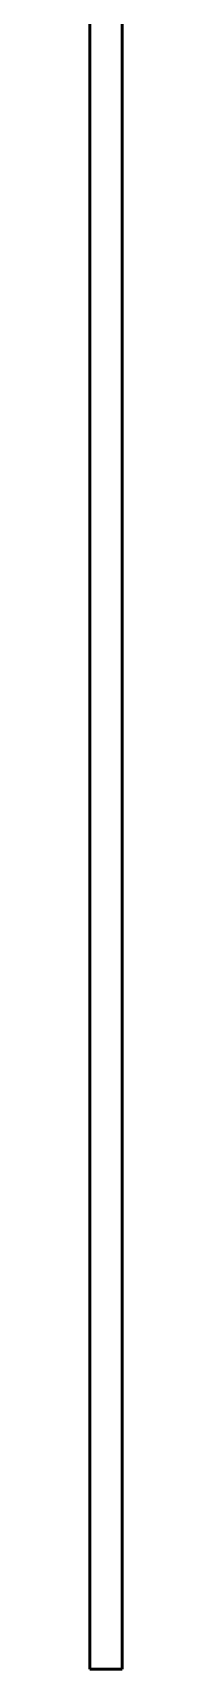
# Model space of a CAD drawing. Header units: millimetres. Extents: x -83 to 206, y -38 to 180.
# Drawn here: x 39.75 to 40.25, y 55.8 to 81.04 of the extents above; entities that cross this region are included whole.
import ezdxf

# ---------------------------------------------------------------- set-up
doc = ezdxf.new("R2010")
doc.units = ezdxf.units.MM
doc.layers.add('VISIBLE', color=7, linetype='Continuous', lineweight=50)

msp = doc.modelspace()

# ---------------------------------------------------------------- linework, layer by layer
at = {"layer": 'VISIBLE'}
for points in [[(39.75, 77.77), (39.75, 82.902)], [(40.25, 77.77), (40.25, 82.902)], [(39.75, 75.541), (39.75, 77.77)], [(40.25, 75.541), (40.25, 77.77)], [(39.75, 73.683), (39.75, 75.541)], [(40.25, 73.683), (40.25, 75.541)], [(39.75, 71.631), (39.75, 73.683)], [(40.25, 71.631), (40.25, 73.683)], [(39.75, 69.472), (39.75, 71.631)], [(40.25, 69.472), (40.25, 71.631)], [(39.75, 66.324), (39.75, 69.472)], [(40.25, 66.324), (40.25, 69.472)], [(39.75, 62.647), (39.75, 66.324)], [(40.25, 62.647), (40.25, 66.324)], [(39.75, 60.821), (39.75, 62.647)], [(40.25, 60.821), (40.25, 62.647)], [(39.75, 59.436), (39.75, 60.821)], [(40.25, 59.436), (40.25, 60.821)], [(39.75, 59.436), (39.75, 59.436)], [(39.75, 57.812), (39.75, 59.436)], [(40.25, 57.812), (40.25, 59.436)], [(40.25, 59.436), (40.25, 59.436)], [(39.75, 57.812), (39.75, 57.812)], [(39.75, 55.8), (39.75, 57.812)], [(40.25, 55.8), (40.25, 57.812)], [(40.25, 57.812), (40.25, 57.812)], [(39.75, 55.8), (40.25, 55.8)]]:
    msp.add_lwpolyline(points, dxfattribs=at)

doc.saveas('drawing.dxf')
